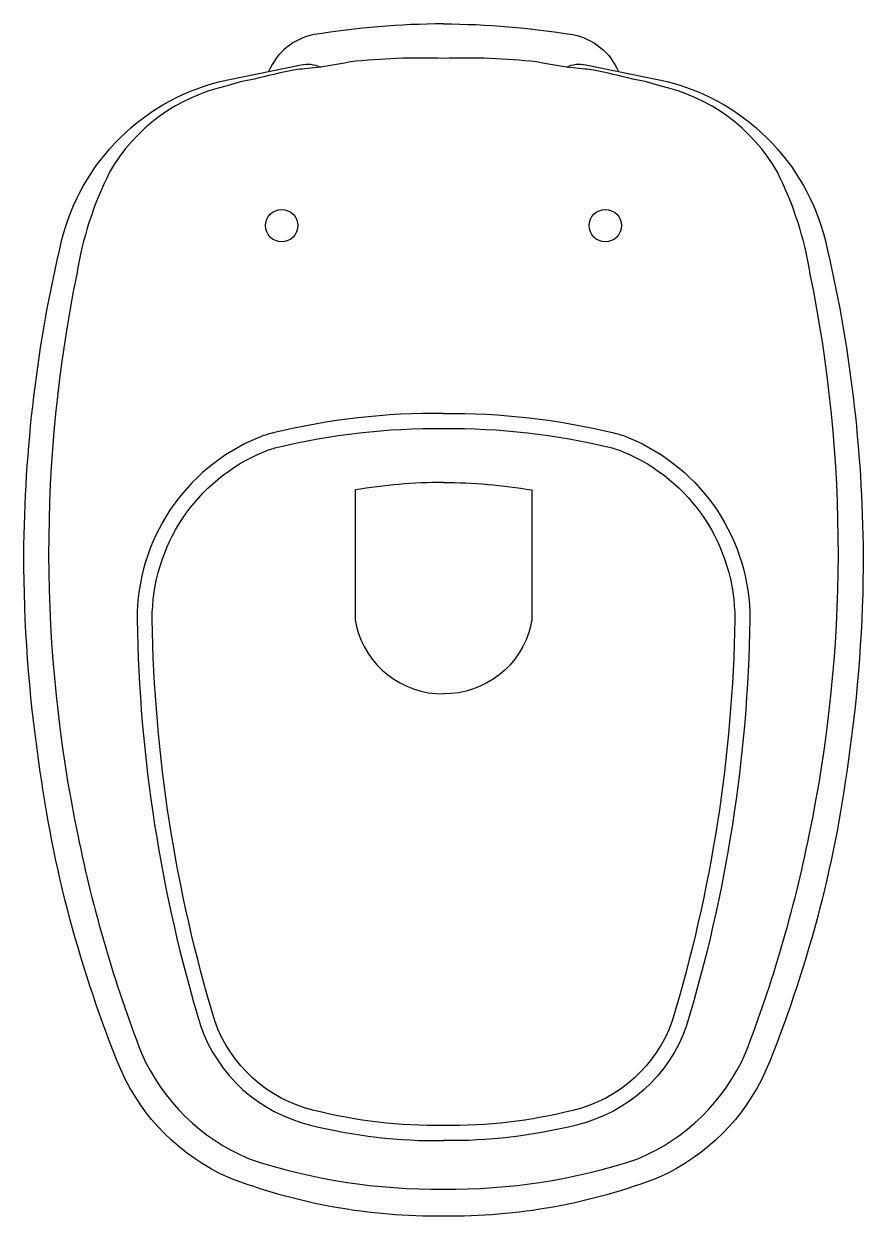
# Model space of a CAD drawing. Extents: x -870.517 to -870.128, y 507.401 to 507.953.
import ezdxf

# ---------------------------------------------------------------- set-up
doc = ezdxf.new("R2010")
doc.units = 0
doc.header["$LTSCALE"] = 50
doc.header["$MEASUREMENT"] = 0
doc.layers.add('A-PECAS', color=2, linetype='CONTINUOUS')
doc.layers.add('ESC1-50', color=1, linetype='CONTINUOUS')

msp = doc.modelspace()

# ---------------------------------------------------------------- linework, layer by layer
at = {"layer": 'A-PECAS'}
for points in [[(-870.32258, 507.95322, 0.038777), (-870.38258, 507.94822, 0.252608), (-870.40364, 507.93112, 0.252608)], [(-870.32258, 507.95322, -0.038777), (-870.26258, 507.94822, -0.252608), (-870.24153, 507.93112, -0.252608)], [(-870.26558, 507.93322, -0.166403), (-870.25658, 507.93422), (-870.22258, 507.92722, -0.147687), (-870.17258, 507.90022, -0.13868), (-870.14558, 507.85272, -0.056337), (-870.12808, 507.70722, -0.03707), (-870.13508, 507.61122, -0.065227), (-870.17314, 507.46828, -0.183874), (-870.22258, 507.41872, -0.096189), (-870.32258, 507.40072, -0.096189), (-870.42258, 507.41872, -0.183874), (-870.47202, 507.46828, -0.065227), (-870.51008, 507.61122, -0.03707), (-870.51708, 507.70722, -0.056337), (-870.49958, 507.85272, -0.13868), (-870.47258, 507.90022, -0.147687), (-870.42258, 507.92722), (-870.38858, 507.93422, -0.166403), (-870.37958, 507.93322)], [(-870.32252, 507.77272, 0.06168), (-870.40158, 507.76368, 0.039055), (-870.40855, 507.7614, 0.304226), (-870.46458, 507.67715, 0.069584), (-870.43524, 507.48906, 0.256561), (-870.38425, 507.44292, 0.06572), (-870.32247, 507.43572, 0.06572)], [(-870.32265, 507.77272, -0.06168), (-870.24358, 507.76368, -0.039055), (-870.23661, 507.7614, -0.304226), (-870.18058, 507.67715, -0.069584), (-870.20992, 507.48906, -0.256561), (-870.26092, 507.44292, -0.06572), (-870.32269, 507.43572, -0.06572)], [(-870.32258, 507.74072, 0.0408), (-870.36358, 507.73722), (-870.36358, 507.67914, 0.057291), (-870.36306, 507.6746, 0.350796), (-870.32258, 507.64272, 0.350796)], [(-870.32258, 507.74072, -0.0408), (-870.28158, 507.73722), (-870.28158, 507.67914, -0.057291), (-870.2821, 507.6746, -0.350796), (-870.32258, 507.64272, -0.350796)]]:
    msp.add_lwpolyline(points, format="xyb", dxfattribs=at)
at = {"layer": 'ESC1-50'}
for points in [[(-870.32258, 507.41322, 0.082763), (-870.23258, 507.42722, 0.191824), (-870.18258, 507.47622, 0.041847), (-870.15308, 507.57722, 0.101923), (-870.15258, 507.83722, 0.077273), (-870.16785, 507.88454, 0.212411), (-870.22235, 507.92445, 0.040827), (-870.23481, 507.92761, 0.014904), (-870.25309, 507.9317, 0.025143), (-870.25707, 507.93226, -0.029767), (-870.27946, 507.93563, 0.034354), (-870.32258, 507.93722, 0.034354), (-870.3657, 507.93563, -0.029767), (-870.38809, 507.93226, 0.025143), (-870.39207, 507.9317, 0.014904), (-870.41036, 507.92761, 0.040827), (-870.42281, 507.92445, 0.212411), (-870.47731, 507.88454, 0.077273), (-870.49258, 507.83722, 0.101923), (-870.49208, 507.57722, 0.041847), (-870.46258, 507.47622, 0.191824), (-870.41258, 507.42722, 0.082763)], [(-870.32258, 507.76572, -0.06168), (-870.24523, 507.75687, -0.039055), (-870.2393, 507.75494, -0.304091), (-870.18758, 507.67722, -0.069516), (-870.21658, 507.49122, -0.256205), (-870.26258, 507.44972, -0.065775), (-870.32258, 507.44272, -0.065775), (-870.38258, 507.44972, -0.256205), (-870.42858, 507.49122, -0.069516), (-870.45758, 507.67722, -0.304091), (-870.40586, 507.75494, -0.039055), (-870.39993, 507.75687, -0.06168)]]:
    msp.add_lwpolyline(points, format="xyb", close=True, dxfattribs=at)
for centre in [(-870.39758, 507.85972), (-870.24758, 507.85972)]:
    msp.add_circle(centre, 0.0075, dxfattribs=at)

doc.saveas('drawing.dxf')
